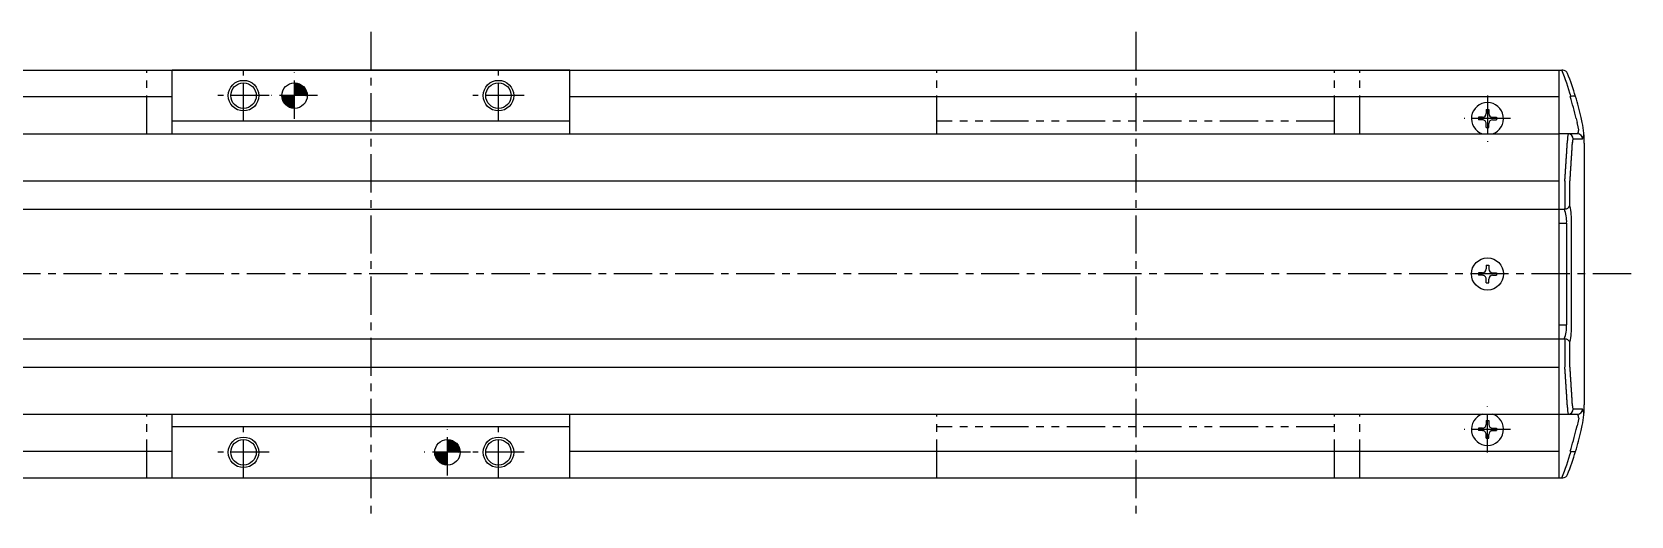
# Model space of a CAD drawing. Extents: x -463 to 183, y 42 to 537.
# Drawn here: x -131 to 182.6, y 441.9 to 536.9 of the extents above; entities that cross this region are included whole.
import ezdxf

# ---------------------------------------------------------------- set-up
doc = ezdxf.new("R2010")
doc.units = 0
doc.linetypes.add('CENTER', pattern=[12, 7.5, -1.5, 1.5, -1.5])
doc.linetypes.add('PHANTOM', pattern=[15, 7.5, -1.5, 1.5, -1.5, 1.5, -1.5])
doc.layers.get('0').update_dxf_attribs({"linetype": 'CONTINUOUS'})
doc.layers.add('CENTER', color=1, linetype='CENTER')

# ---------------------------------------------------------------- blocks, each defined once
blk = doc.blocks.new('*X6')
at = {"color": 0}
for p, q in [((-265.42, 313.16), (-265.26, 313.33)), ((-265.42, 313.27), (-265.36, 313.33)), ((-265.42, 313.05), (-265.16, 313.31)), ((-265.42, 312.94), (-265.07, 313.29)), ((-265.42, 312.82), (-264.99, 313.26)), ((-265.42, 312.71), (-264.91, 313.23)), ((-265.42, 312.6), (-264.83, 313.19)), ((-265.42, 312.49), (-264.76, 313.15)), ((-265.42, 312.38), (-264.7, 313.1)), ((-265.42, 312.27), (-264.63, 313.06)), ((-265.42, 312.15), (-264.57, 313)), ((-265.38, 312.09), (-264.52, 312.95)), ((-265.27, 312.09), (-264.46, 312.89)), ((-265.15, 312.09), (-264.42, 312.83)), ((-265.04, 312.09), (-264.37, 312.76)), ((-264.93, 312.09), (-264.33, 312.69)), ((-264.82, 312.09), (-264.29, 312.62)), ((-264.71, 312.09), (-264.26, 312.54)), ((-264.6, 312.09), (-264.23, 312.45)), ((-264.48, 312.09), (-264.2, 312.37)), ((-264.37, 312.09), (-264.19, 312.27)), ((-264.26, 312.09), (-264.18, 312.17)), ((-266.67, 312.02), (-266.61, 312.09)), ((-266.66, 311.92), (-266.5, 312.09)), ((-266.65, 311.83), (-266.38, 312.09)), ((-266.62, 311.74), (-266.27, 312.09)), ((-266.6, 311.65), (-266.16, 312.09)), ((-266.56, 311.57), (-266.05, 312.09)), ((-266.53, 311.5), (-265.94, 312.09)), ((-266.48, 311.43), (-265.83, 312.09)), ((-266.44, 311.36), (-265.71, 312.09)), ((-266.39, 311.3), (-265.6, 312.09)), ((-266.34, 311.24), (-265.49, 312.09)), ((-266.28, 311.18), (-265.42, 312.04)), ((-266.23, 311.13), (-265.42, 311.93)), ((-266.16, 311.08), (-265.42, 311.82)), ((-266.1, 311.03), (-265.42, 311.71)), ((-266.03, 310.99), (-265.42, 311.59)), ((-265.95, 310.95), (-265.42, 311.48)), ((-265.87, 310.92), (-265.42, 311.37)), ((-265.79, 310.89), (-265.42, 311.26)), ((-265.7, 310.87), (-265.42, 311.15)), ((-265.61, 310.85), (-265.42, 311.04)), ((-265.51, 310.84), (-265.42, 310.92))]:
    blk.add_line(p, q, dxfattribs=at)
blk = doc.blocks.new('*X7')
at = {"color": 0}
for p, q in [((-280.42, 348.25), (-280.34, 348.33)), ((-280.42, 348.14), (-280.24, 348.32)), ((-280.42, 348.02), (-280.14, 348.3)), ((-280.42, 347.91), (-280.05, 348.28)), ((-280.42, 347.8), (-279.97, 348.25)), ((-280.42, 347.69), (-279.89, 348.22)), ((-280.42, 347.58), (-279.82, 348.18)), ((-281.67, 347), (-281.58, 347.09)), ((-281.66, 346.9), (-281.47, 347.09)), ((-281.64, 346.81), (-281.36, 347.09)), ((-281.62, 346.72), (-281.25, 347.09)), ((-281.59, 346.63), (-281.14, 347.09)), ((-281.56, 346.56), (-281.03, 347.09)), ((-281.52, 346.48), (-280.91, 347.09)), ((-281.48, 346.41), (-280.8, 347.09)), ((-281.43, 346.35), (-280.69, 347.09)), ((-281.38, 346.28), (-280.58, 347.09)), ((-281.33, 346.22), (-280.47, 347.09)), ((-281.27, 346.17), (-280.42, 347.02)), ((-281.21, 346.12), (-280.42, 346.91)), ((-281.15, 346.07), (-280.42, 346.79)), ((-281.08, 346.02), (-280.42, 346.68)), ((-280.42, 347.46), (-279.75, 348.14)), ((-280.42, 347.35), (-279.68, 348.09)), ((-280.42, 347.24), (-279.62, 348.04)), ((-280.42, 347.13), (-279.56, 347.99)), ((-280.35, 347.09), (-279.51, 347.94)), ((-280.24, 347.09), (-279.45, 347.88)), ((-280.13, 347.09), (-279.41, 347.81)), ((-280.02, 347.09), (-279.36, 347.74)), ((-279.91, 347.09), (-279.32, 347.67)), ((-279.8, 347.09), (-279.28, 347.6)), ((-279.68, 347.09), (-279.25, 347.52)), ((-279.57, 347.09), (-279.22, 347.44)), ((-279.46, 347.09), (-279.2, 347.35)), ((-279.35, 347.09), (-279.18, 347.25)), ((-279.24, 347.09), (-279.17, 347.15)), ((-281.01, 345.98), (-280.42, 346.57)), ((-280.94, 345.95), (-280.42, 346.46)), ((-280.86, 345.91), (-280.42, 346.35)), ((-280.77, 345.89), (-280.42, 346.23)), ((-280.68, 345.86), (-280.42, 346.12)), ((-280.59, 345.85), (-280.42, 346.01)), ((-280.48, 345.84), (-280.42, 345.9))]:
    blk.add_line(p, q, dxfattribs=at)

msp = doc.modelspace()

# ---------------------------------------------------------------- linework, layer by layer
at = {"color": 7, "linetype": 'CONTINUOUS'}
for p, q in [((-263.52, 529.44), (168.48, 529.44)), ((-25.52, 529.44), (-103.52, 529.44)), ((-103.52, 516.94), (-103.52, 529.44)), ((-25.52, 516.94), (-25.52, 529.44)), ((168.48, 529.44), (168.48, 449.44)), ((168.48, 529.44), (169.07, 529.44)), ((169.26, 529.44), (169.07, 529.44)), ((-263.52, 524.24), (-103.52, 524.24)), ((-25.52, 524.24), (168.48, 524.24)), ((170.87, 524.26), (170.73, 524.24)), ((154.23, 521.69), (154.23, 520.93)), ((154.23, 521.69), (154.73, 521.69)), ((154.73, 521.69), (154.73, 520.93)), ((-25.52, 519.44), (-103.52, 519.44)), ((152.73, 520.19), (152.73, 519.69)), ((153.48, 520.19), (152.73, 520.19)), ((153.48, 519.69), (152.73, 519.69)), ((154.23, 518.19), (154.23, 518.94)), ((154.23, 518.19), (154.73, 518.19)), ((154.73, 518.19), (154.73, 518.94)), ((155.48, 520.19), (156.23, 520.19)), ((155.48, 519.69), (156.23, 519.69)), ((156.23, 520.19), (156.23, 519.69)), ((171.87, 519.94), (172.08, 519.2)), ((173.06, 519.16), (172.85, 520.16)), ((-263.52, 516.94), (168.48, 516.94)), ((-263.52, 516.94), (-103.52, 516.94)), ((-25.52, 516.94), (168.48, 516.94)), ((172.15, 516.94), (168.48, 516.94)), ((171.32, 515.94), (173.15, 515.94)), ((173.39, 517.05), (173.38, 517.06)), ((173.48, 515.09), (173.48, 463.79)), ((-263.52, 507.71), (168.48, 507.71)), ((169.66, 507.69), (169.67, 507.69)), ((169.67, 507.69), (169.67, 502.19)), ((170.66, 502.78), (170.66, 507.51)), ((-263.52, 502.17), (168.48, 502.17)), ((168.48, 502.19), (169.56, 502.19)), ((169.67, 502.19), (169.56, 502.19)), ((168.48, 499.44), (170, 499.44)), ((170, 499.44), (170, 479.44)), ((170.98, 479.44), (170.98, 499.44)), ((152.73, 489.69), (152.73, 489.19)), ((153.48, 489.69), (152.73, 489.69)), ((154.23, 491.19), (154.23, 490.43)), ((154.23, 491.19), (154.73, 491.19)), ((154.73, 491.19), (154.73, 490.43)), ((155.48, 489.69), (156.23, 489.69)), ((156.23, 489.69), (156.23, 489.19)), ((153.48, 489.19), (152.73, 489.19)), ((154.23, 487.69), (154.23, 488.44)), ((154.23, 487.69), (154.73, 487.69)), ((154.73, 487.69), (154.73, 488.44)), ((155.48, 489.19), (156.23, 489.19)), ((168.48, 479.44), (170, 479.44)), ((-263.52, 476.7), (168.48, 476.7)), ((168.48, 476.69), (169.56, 476.69)), ((169.56, 476.69), (169.67, 476.68)), ((169.67, 476.68), (169.67, 471.19)), ((170.66, 471.36), (170.66, 476.1)), ((-263.52, 471.17), (168.48, 471.17)), ((169.67, 471.19), (169.66, 471.19)), ((-263.52, 461.94), (-103.52, 461.94)), ((-261.52, 461.94), (170.48, 461.94)), ((-103.52, 449.44), (-103.52, 461.94)), ((-25.52, 461.94), (168.48, 461.94)), ((-25.52, 449.44), (-25.52, 461.94)), ((168.48, 461.94), (172.15, 461.94)), ((173.15, 462.94), (171.32, 462.94)), ((173.38, 461.81), (173.39, 461.82)), ((-25.52, 459.44), (-103.52, 459.44)), ((152.73, 459.19), (152.73, 458.69)), ((153.48, 459.19), (152.73, 459.19)), ((153.48, 458.69), (152.73, 458.69)), ((154.23, 460.69), (154.23, 459.93)), ((154.23, 460.69), (154.73, 460.69)), ((154.73, 460.69), (154.73, 459.93)), ((155.48, 459.19), (156.23, 459.19)), ((155.48, 458.69), (156.23, 458.69)), ((156.23, 459.19), (156.23, 458.69)), ((171.87, 458.94), (172.08, 459.67)), ((172.85, 458.72), (173.06, 459.71)), ((154.23, 457.19), (154.23, 457.94)), ((154.23, 457.19), (154.73, 457.19)), ((154.73, 457.19), (154.73, 457.94)), ((-263.52, 454.64), (-103.52, 454.64)), ((-25.52, 454.64), (168.48, 454.64)), ((170.87, 454.61), (170.73, 454.63)), ((-263.52, 449.44), (168.48, 449.44)), ((-103.52, 449.44), (-25.52, 449.44)), ((168.48, 449.44), (169.07, 449.44)), ((169.07, 449.44), (169.26, 449.44))]:
    msp.add_line(p, q, dxfattribs=at)
at = {"color": 3, "linetype": 'PHANTOM'}
for p, q in [((-108.52, 516.94), (-108.52, 529.44)), ((46.48, 516.94), (46.48, 529.44)), ((124.48, 516.94), (124.48, 529.44)), ((129.48, 516.94), (129.48, 529.44)), ((124.48, 519.44), (46.48, 519.44)), ((-108.52, 449.44), (-108.52, 461.94)), ((46.48, 449.44), (46.48, 461.94)), ((124.48, 449.44), (124.48, 461.94)), ((129.48, 449.44), (129.48, 461.94)), ((124.48, 459.44), (46.48, 459.44))]:
    msp.add_line(p, q, dxfattribs=at)
at = {"color": 7, "linetype": 'CONTINUOUS'}
for points in [[(171.77, 524.26), (171.77, 524.26), (171.75, 524.28), (171.65, 524.34), (171.45, 524.35), (171.18, 524.32), (170.87, 524.26)], [(172.39, 517.74), (172.29, 518.3), (172.08, 519.2)], [(172.39, 461.13), (172.29, 460.57), (172.08, 459.67)], [(171.77, 454.61), (171.77, 454.61), (171.75, 454.59), (171.65, 454.53), (171.45, 454.52), (171.18, 454.55), (170.87, 454.61)]]:
    msp.add_lwpolyline(points, dxfattribs=at)
for points in [[(169.66, 507.68, 0), (169.67, 507.75, 0), (169.67, 507.81, 0), (169.68, 507.87, 0), (169.68, 507.93, 0), (169.68, 507.99, 0), (169.69, 508.06, 0), (169.69, 508.12, 0), (169.7, 508.18, 0), (169.7, 508.24, 0), (169.7, 508.3, 0), (169.71, 508.37, 0), (169.71, 508.43, 0), (169.72, 508.49, 0), (169.72, 508.55, 0), (169.73, 508.61, 0), (169.73, 508.68, 0), (169.73, 508.74, 0), (169.74, 508.8, 0), (169.74, 508.86, 0), (169.75, 508.92, 0), (169.75, 508.99, 0), (169.75, 509.05, 0), (169.76, 509.11, 0), (169.76, 509.17, 0), (169.77, 509.23, 0), (169.77, 509.29, 0), (169.77, 509.36, 0), (169.78, 509.42, 0), (169.78, 509.48, 0), (169.79, 509.54, 0), (169.79, 509.6, 0), (169.8, 509.67, 0), (169.8, 509.73, 0), (169.8, 509.79, 0), (169.81, 509.85, 0), (169.81, 509.91, 0), (169.82, 509.98, 0), (169.82, 510.04, 0), (169.82, 510.1, 0), (169.83, 510.16, 0), (169.83, 510.22, 0), (169.84, 510.29, 0), (169.84, 510.35, 0), (169.84, 510.41, 0), (169.85, 510.47, 0), (169.85, 510.53, 0), (169.86, 510.6, 0), (169.86, 510.66, 0), (169.86, 510.72, 0), (169.87, 510.78, 0), (169.87, 510.84, 0), (169.88, 510.91, 0), (169.88, 510.97, 0), (169.88, 511.03, 0), (169.89, 511.09, 0), (169.89, 511.15, 0), (169.9, 511.22, 0), (169.9, 511.28, 0), (169.9, 511.34, 0), (169.91, 511.4, 0), (169.91, 511.46, 0), (169.92, 511.53, 0), (169.92, 511.59, 0), (169.92, 511.65, 0), (169.93, 511.71, 0), (169.93, 511.77, 0), (169.94, 511.84, 0), (169.94, 511.9, 0), (169.94, 511.96, 0), (169.95, 512.02, 0), (169.95, 512.08, 0), (169.96, 512.15, 0), (169.96, 512.21, 0), (169.96, 512.27, 0), (169.97, 512.33, 0), (169.97, 512.39, 0), (169.98, 512.46, 0), (169.98, 512.52, 0), (169.98, 512.58, 0), (169.99, 512.64, 0), (169.99, 512.7, 0), (170, 512.77, 0), (170, 512.83, 0), (170, 512.89, 0), (170.01, 512.95, 0), (170.01, 513.01, 0), (170.02, 513.08, 0), (170.02, 513.14, 0), (170.02, 513.2, 0), (170.03, 513.26, 0), (170.03, 513.32, 0), (170.04, 513.39, 0), (170.04, 513.45, 0), (170.04, 513.51, 0), (170.05, 513.57, 0), (170.05, 513.63, 0), (170.06, 513.7, 0), (170.06, 513.76, 0), (170.06, 513.82, 0), (170.07, 513.88, 0), (170.07, 513.94, 0), (170.07, 514.01, 0), (170.08, 514.07, 0), (170.08, 514.13, 0), (170.09, 514.19, 0), (170.09, 514.25, 0), (170.09, 514.32, 0), (170.1, 514.38, 0), (170.1, 514.44, 0), (170.11, 514.5, 0), (170.11, 514.56, 0), (170.11, 514.63, 0), (170.12, 514.69, 0), (170.12, 514.75, 0), (170.13, 514.81, 0), (170.13, 514.87, 0), (170.13, 514.94, 0), (170.14, 515, 0), (170.14, 515.06, 0), (170.14, 515.12, 0), (170.15, 515.18, 0), (170.15, 515.25, 0), (170.16, 515.31, 0), (170.16, 515.37, 0), (170.16, 515.43, 0), (170.17, 515.49, 0), (170.17, 515.56, 0), (170.18, 515.62, 0)], [(170.66, 507.51, 0), (170.66, 507.57, 0), (170.67, 507.63, 0), (170.67, 507.69, 0), (170.67, 507.75, 0), (170.68, 507.81, 0), (170.68, 507.87, 0), (170.69, 507.93, 0), (170.69, 507.99, 0), (170.69, 508.05, 0), (170.7, 508.11, 0), (170.7, 508.18, 0), (170.71, 508.24, 0), (170.71, 508.3, 0), (170.72, 508.36, 0), (170.72, 508.42, 0), (170.72, 508.48, 0), (170.73, 508.54, 0), (170.73, 508.6, 0), (170.74, 508.66, 0), (170.74, 508.72, 0), (170.74, 508.78, 0), (170.75, 508.84, 0), (170.75, 508.9, 0), (170.76, 508.96, 0), (170.76, 509.02, 0), (170.76, 509.08, 0), (170.77, 509.15, 0), (170.77, 509.21, 0), (170.78, 509.27, 0), (170.78, 509.33, 0), (170.78, 509.39, 0), (170.79, 509.45, 0), (170.79, 509.51, 0), (170.8, 509.57, 0), (170.8, 509.63, 0), (170.8, 509.69, 0), (170.81, 509.75, 0), (170.81, 509.81, 0), (170.82, 509.87, 0), (170.82, 509.93, 0), (170.82, 509.99, 0), (170.83, 510.06, 0), (170.83, 510.12, 0), (170.84, 510.18, 0), (170.84, 510.24, 0), (170.84, 510.3, 0), (170.85, 510.36, 0), (170.85, 510.42, 0), (170.86, 510.48, 0), (170.86, 510.54, 0), (170.86, 510.6, 0), (170.87, 510.66, 0), (170.87, 510.72, 0), (170.88, 510.78, 0), (170.88, 510.84, 0), (170.88, 510.9, 0), (170.89, 510.97, 0), (170.89, 511.03, 0), (170.9, 511.09, 0), (170.9, 511.15, 0), (170.9, 511.21, 0), (170.91, 511.27, 0), (170.91, 511.33, 0), (170.91, 511.39, 0), (170.92, 511.45, 0), (170.92, 511.51, 0), (170.93, 511.57, 0), (170.93, 511.63, 0), (170.93, 511.69, 0), (170.94, 511.75, 0), (170.94, 511.82, 0), (170.95, 511.88, 0), (170.95, 511.94, 0), (170.95, 512, 0), (170.96, 512.06, 0), (170.96, 512.12, 0), (170.97, 512.18, 0), (170.97, 512.24, 0), (170.97, 512.3, 0), (170.98, 512.36, 0), (170.98, 512.42, 0), (170.99, 512.48, 0), (170.99, 512.54, 0), (170.99, 512.6, 0), (171, 512.67, 0), (171, 512.73, 0), (171, 512.79, 0), (171.01, 512.85, 0), (171.01, 512.91, 0), (171.02, 512.97, 0), (171.02, 513.03, 0), (171.02, 513.09, 0), (171.03, 513.15, 0), (171.03, 513.21, 0), (171.04, 513.27, 0), (171.04, 513.33, 0), (171.04, 513.39, 0), (171.05, 513.45, 0), (171.05, 513.52, 0), (171.05, 513.58, 0), (171.06, 513.64, 0), (171.06, 513.7, 0), (171.07, 513.76, 0), (171.07, 513.82, 0), (171.07, 513.88, 0), (171.08, 513.94, 0), (171.08, 514, 0), (171.09, 514.06, 0), (171.09, 514.12, 0), (171.09, 514.18, 0), (171.1, 514.24, 0), (171.1, 514.3, 0), (171.1, 514.37, 0), (171.11, 514.43, 0), (171.11, 514.49, 0), (171.12, 514.55, 0), (171.12, 514.61, 0), (171.12, 514.67, 0), (171.13, 514.73, 0), (171.13, 514.79, 0), (171.13, 514.85, 0), (171.14, 514.91, 0), (171.14, 514.97, 0), (171.15, 515.03, 0), (171.15, 515.09, 0), (171.15, 515.16, 0), (171.16, 515.22, 0), (171.16, 515.28, 0)], [(170.18, 463.25, 0), (170.17, 463.31, 0), (170.17, 463.38, 0), (170.16, 463.44, 0), (170.16, 463.5, 0), (170.16, 463.56, 0), (170.15, 463.62, 0), (170.15, 463.69, 0), (170.14, 463.75, 0), (170.14, 463.81, 0), (170.14, 463.87, 0), (170.13, 463.93, 0), (170.13, 464, 0), (170.13, 464.06, 0), (170.12, 464.12, 0), (170.12, 464.18, 0), (170.11, 464.24, 0), (170.11, 464.31, 0), (170.11, 464.37, 0), (170.1, 464.43, 0), (170.1, 464.49, 0), (170.09, 464.55, 0), (170.09, 464.62, 0), (170.09, 464.68, 0), (170.08, 464.74, 0), (170.08, 464.8, 0), (170.07, 464.86, 0), (170.07, 464.93, 0), (170.07, 464.99, 0), (170.06, 465.05, 0), (170.06, 465.11, 0), (170.06, 465.17, 0), (170.05, 465.24, 0), (170.05, 465.3, 0), (170.04, 465.36, 0), (170.04, 465.42, 0), (170.04, 465.48, 0), (170.03, 465.55, 0), (170.03, 465.61, 0), (170.02, 465.67, 0), (170.02, 465.73, 0), (170.02, 465.79, 0), (170.01, 465.86, 0), (170.01, 465.92, 0), (170, 465.98, 0), (170, 466.04, 0), (170, 466.1, 0), (169.99, 466.17, 0), (169.99, 466.23, 0), (169.98, 466.29, 0), (169.98, 466.35, 0), (169.98, 466.41, 0), (169.97, 466.48, 0), (169.97, 466.54, 0), (169.96, 466.6, 0), (169.96, 466.66, 0), (169.96, 466.72, 0), (169.95, 466.79, 0), (169.95, 466.85, 0), (169.94, 466.91, 0), (169.94, 466.97, 0), (169.94, 467.03, 0), (169.93, 467.1, 0), (169.93, 467.16, 0), (169.92, 467.22, 0), (169.92, 467.28, 0), (169.92, 467.34, 0), (169.91, 467.41, 0), (169.91, 467.47, 0), (169.9, 467.53, 0), (169.9, 467.59, 0), (169.9, 467.65, 0), (169.89, 467.72, 0), (169.89, 467.78, 0), (169.88, 467.84, 0), (169.88, 467.9, 0), (169.88, 467.96, 0), (169.87, 468.03, 0), (169.87, 468.09, 0), (169.86, 468.15, 0), (169.86, 468.21, 0), (169.86, 468.27, 0), (169.85, 468.34, 0), (169.85, 468.4, 0), (169.84, 468.46, 0), (169.84, 468.52, 0), (169.84, 468.58, 0), (169.83, 468.65, 0), (169.83, 468.71, 0), (169.82, 468.77, 0), (169.82, 468.83, 0), (169.82, 468.89, 0), (169.81, 468.96, 0), (169.81, 469.02, 0), (169.8, 469.08, 0), (169.8, 469.14, 0), (169.8, 469.2, 0), (169.79, 469.27, 0), (169.79, 469.33, 0), (169.78, 469.39, 0), (169.78, 469.45, 0), (169.77, 469.51, 0), (169.77, 469.58, 0), (169.77, 469.64, 0), (169.76, 469.7, 0), (169.76, 469.76, 0), (169.75, 469.82, 0), (169.75, 469.88, 0), (169.75, 469.95, 0), (169.74, 470.01, 0), (169.74, 470.07, 0), (169.73, 470.13, 0), (169.73, 470.19, 0), (169.73, 470.26, 0), (169.72, 470.32, 0), (169.72, 470.38, 0), (169.71, 470.44, 0), (169.71, 470.5, 0), (169.7, 470.57, 0), (169.7, 470.63, 0), (169.7, 470.69, 0), (169.69, 470.75, 0), (169.69, 470.81, 0), (169.68, 470.88, 0), (169.68, 470.94, 0), (169.68, 471, 0), (169.67, 471.06, 0), (169.67, 471.12, 0), (169.66, 471.18, 0)], [(171.16, 463.59, 0), (171.16, 463.65, 0), (171.15, 463.71, 0), (171.15, 463.78, 0), (171.15, 463.84, 0), (171.14, 463.9, 0), (171.14, 463.96, 0), (171.13, 464.02, 0), (171.13, 464.08, 0), (171.13, 464.14, 0), (171.12, 464.2, 0), (171.12, 464.26, 0), (171.12, 464.32, 0), (171.11, 464.38, 0), (171.11, 464.44, 0), (171.1, 464.5, 0), (171.1, 464.57, 0), (171.1, 464.63, 0), (171.09, 464.69, 0), (171.09, 464.75, 0), (171.09, 464.81, 0), (171.08, 464.87, 0), (171.08, 464.93, 0), (171.07, 464.99, 0), (171.07, 465.05, 0), (171.07, 465.11, 0), (171.06, 465.17, 0), (171.06, 465.23, 0), (171.05, 465.29, 0), (171.05, 465.35, 0), (171.05, 465.42, 0), (171.04, 465.48, 0), (171.04, 465.54, 0), (171.04, 465.6, 0), (171.03, 465.66, 0), (171.03, 465.72, 0), (171.02, 465.78, 0), (171.02, 465.84, 0), (171.02, 465.9, 0), (171.01, 465.96, 0), (171.01, 466.02, 0), (171, 466.08, 0), (171, 466.14, 0), (171, 466.2, 0), (170.99, 466.27, 0), (170.99, 466.33, 0), (170.99, 466.39, 0), (170.98, 466.45, 0), (170.98, 466.51, 0), (170.97, 466.57, 0), (170.97, 466.63, 0), (170.97, 466.69, 0), (170.96, 466.75, 0), (170.96, 466.81, 0), (170.95, 466.87, 0), (170.95, 466.93, 0), (170.95, 466.99, 0), (170.94, 467.05, 0), (170.94, 467.12, 0), (170.93, 467.18, 0), (170.93, 467.24, 0), (170.93, 467.3, 0), (170.92, 467.36, 0), (170.92, 467.42, 0), (170.91, 467.48, 0), (170.91, 467.54, 0), (170.91, 467.6, 0), (170.9, 467.66, 0), (170.9, 467.72, 0), (170.9, 467.78, 0), (170.89, 467.84, 0), (170.89, 467.9, 0), (170.88, 467.97, 0), (170.88, 468.03, 0), (170.88, 468.09, 0), (170.87, 468.15, 0), (170.87, 468.21, 0), (170.86, 468.27, 0), (170.86, 468.33, 0), (170.86, 468.39, 0), (170.85, 468.45, 0), (170.85, 468.51, 0), (170.84, 468.57, 0), (170.84, 468.63, 0), (170.84, 468.69, 0), (170.83, 468.75, 0), (170.83, 468.81, 0), (170.82, 468.88, 0), (170.82, 468.94, 0), (170.82, 469, 0), (170.81, 469.06, 0), (170.81, 469.12, 0), (170.8, 469.18, 0), (170.8, 469.24, 0), (170.8, 469.3, 0), (170.79, 469.36, 0), (170.79, 469.42, 0), (170.78, 469.48, 0), (170.78, 469.54, 0), (170.78, 469.6, 0), (170.77, 469.66, 0), (170.77, 469.72, 0), (170.76, 469.78, 0), (170.76, 469.85, 0), (170.76, 469.91, 0), (170.75, 469.97, 0), (170.75, 470.03, 0), (170.74, 470.09, 0), (170.74, 470.15, 0), (170.74, 470.21, 0), (170.73, 470.27, 0), (170.73, 470.33, 0), (170.72, 470.39, 0), (170.72, 470.45, 0), (170.72, 470.51, 0), (170.71, 470.57, 0), (170.71, 470.63, 0), (170.7, 470.69, 0), (170.7, 470.76, 0), (170.69, 470.82, 0), (170.69, 470.88, 0), (170.69, 470.94, 0), (170.68, 471, 0), (170.68, 471.06, 0), (170.67, 471.12, 0), (170.67, 471.18, 0), (170.67, 471.24, 0), (170.66, 471.3, 0), (170.66, 471.36, 0)]]:
    msp.add_polyline3d(points, dxfattribs=at)
for centre, radius in [((-89.52, 524.44), 3), ((-39.52, 524.44), 3), ((-89.52, 524.44), 2.5), ((-79.52, 524.44), 2.5), ((-39.52, 524.44), 2.5), ((154.48, 489.44), 3.15), ((-89.52, 454.44), 3), ((-89.52, 454.44), 2.5), ((-49.52, 454.44), 2.5), ((-39.52, 454.44), 3), ((-39.52, 454.44), 2.5)]:
    msp.add_circle(centre, radius, dxfattribs=at)
for centre, radius, start, end in [((114.32, 507.44), 59, 16.566, 21.8934), ((169.26, 528.44), 1, 21.3711, 90), ((114.32, 506.94), 60, 16.7828, 21.3711), ((114.32, 506.94), 59, 12.7289, 17.0548), ((114.32, 506.94), 60, 12.7289, 16.7828), ((154.48, 519.94), 3.15, 287.7528, 252.2472), ((153.48, 520.93), 0.748, 270, 0), ((155.48, 520.93), 0.748, 180, 270), ((153.48, 518.94), 0.748, 0, 90.0001), ((155.48, 518.94), 0.748, 90, 180), ((170.78, 517.76), 1.6, 328.8724, 359.134), ((153.48, 515.09), 20, 5.6778, 11.7572), ((174.15, 515.81), 3.98, 163.6112, 182.7638), ((170.33, 515.94), 0.993, 359.6186, 89.6134), ((172.25, 515.36), 1.09, 148.4536, 184.5411), ((172.15, 515.94), 0.998, 359.8808, 89.8803), ((170.94, 516.98), 2.45, 334.6308, 1.5575), ((153.48, 515.09), 20, 0, 5.6392), ((163.72, 499.85), 6.3, 356.229, 21.7736), ((169.68, 503.3), 1.1, 269.5212, 331.9289), ((157.89, 499.85), 13.1, 358.2038, 12.9244), ((153.48, 490.43), 0.748, 270, 0), ((155.48, 490.43), 0.748, 180, 270), ((153.48, 488.44), 0.748, 0, 90.0001), ((155.48, 488.44), 0.748, 90, 180), ((163.82, 479.01), 6.19, 338.0119, 3.9855), ((157.24, 479.09), 13.75, 347.4233, 1.4486), ((169.68, 475.58), 1.1, 28.0711, 90.4788), ((154.48, 458.94), 3.15, 107.7528, 72.2472), ((173.33, 462.96), 3.17, 174.7294, 198.8955), ((170.33, 462.93), 0.993, 270.3866, 0.3814), ((172.05, 463.46), 0.898, 171.3652, 215.6401), ((172.15, 462.93), 0.998, 270.1197, 0.1192), ((170.78, 461.11), 1.6, 0.866, 31.1276), ((153.48, 463.79), 20, 348.2428, 354.3222), ((171.27, 461.96), 2.12, 356.2843, 27.5275), ((153.48, 463.79), 20, 354.3608, 0), ((153.48, 459.93), 0.748, 270, 0), ((153.48, 457.94), 0.748, 0, 90.0001), ((155.48, 459.93), 0.748, 180, 270), ((155.48, 457.94), 0.748, 90, 180), ((114.32, 471.94), 59, 342.9452, 347.2711), ((114.32, 471.94), 60, 343.2172, 347.2711), ((114.32, 471.44), 59, 338.1066, 343.434), ((114.32, 471.94), 60, 338.6289, 343.2172), ((169.26, 450.44), 1, 270, 338.6289)]:
    msp.add_arc(centre, radius, start, end, dxfattribs=at)
at = {"layer": 'CENTER', "color": 1, "linetype": 'CENTER'}
for p, q in [((-64.52, 536.94), (-64.52, 441.94)), ((85.48, 536.94), (85.48, 441.94)), ((-89.52, 519.4), (-89.52, 529.48)), ((-79.52, 519.9), (-79.52, 528.98)), ((-39.52, 519.4), (-39.52, 529.48)), ((-84.48, 524.44), (-94.56, 524.44)), ((-74.98, 524.44), (-84.06, 524.44)), ((-34.48, 524.44), (-44.56, 524.44)), ((154.48, 524.48), (154.48, 515.4)), ((159.02, 519.94), (149.94, 519.94)), ((182.64, 489.44), (-300.94, 489.44)), ((154.48, 454.4), (154.48, 463.48)), ((-89.52, 449.4), (-89.52, 459.48)), ((-49.52, 449.9), (-49.52, 458.98)), ((-39.52, 449.4), (-39.52, 459.48)), ((159.02, 458.94), (149.94, 458.94)), ((-84.48, 454.44), (-94.56, 454.44)), ((-44.98, 454.44), (-54.06, 454.44)), ((-34.48, 454.44), (-44.56, 454.44))]:
    msp.add_line(p, q, dxfattribs=at)

# ---------------------------------------------------------------- block references
at = {"color": 7, "linetype": 'CONTINUOUS', "xscale": 2, "yscale": 2, "zscale": 2}
for name in ['*X7', '*X6']:
    msp.add_blockref(name, (481.33, -169.74), dxfattribs=at)

doc.saveas('drawing.dxf')
